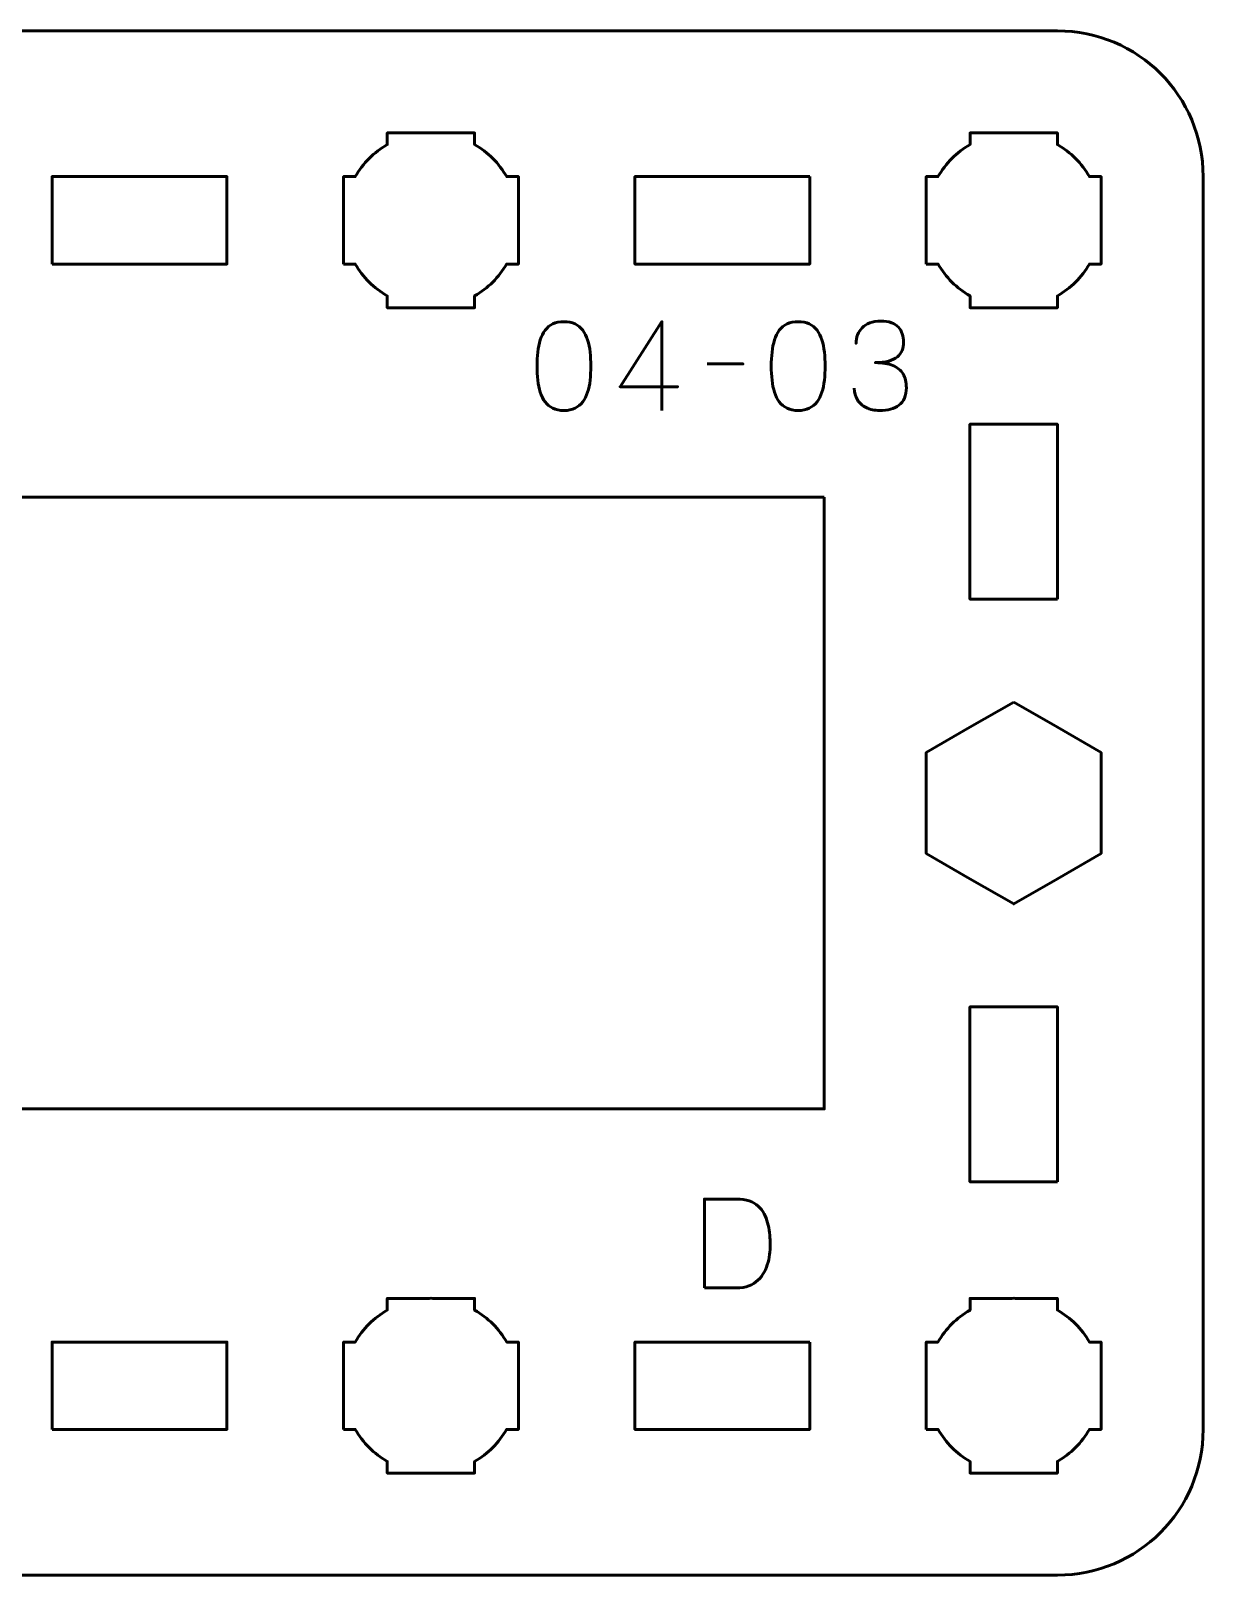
# Model space of a CAD drawing. Header units: centimetres. Extents: x -34.2 to 13.2, y -23.5 to -6.2.
# Drawn here: x 1.13 to 5.15, y -17.5 to -12.2 of the extents above; entities that cross this region are included whole.
import ezdxf

# ---------------------------------------------------------------- set-up
doc = ezdxf.new("R2010")
doc.units = ezdxf.units.CM
doc.header["$MEASUREMENT"] = 0
doc.layers.add('Layer 1', color=7, linetype='Continuous')

msp = doc.modelspace()

# ---------------------------------------------------------------- linework, layer by layer
at = {"layer": 'Layer 1', "lineweight": 53}
for points, knots in [([(5.15007, -17.00009), (5.14999, -17.27715), (4.92692, -17.50003), (4.64997, -17.50003), (4.64997, -17.50003), (1.88338, -17.50003), (1.11676, -17.50003), (-1.64983, -17.50003), (-1.64983, -17.50003), (-1.92683, -17.50003), (-2.14993, -17.27694), (-2.14993, -16.99994), (-2.14993, -16.99994), (-2.14993, -16.99994), (-2.14993, -12.70008), (-2.14993, -12.70008), (-2.14993, -12.70008), (-2.14993, -12.42295), (-1.92683, -12.19999), (-1.64983, -12.19999), (-1.64983, -12.19999), (1.11676, -12.19999), (1.88338, -12.19999), (4.64997, -12.19999), (4.64997, -12.19999), (4.92697, -12.19999), (5.15007, -12.42308), (5.15007, -12.70008), (5.15007, -12.70008), (5.15007, -12.70008), (5.15007, -17.00009), (5.15007, -17.00009)], [0, 0, 0, 0, 0.125, 0.125, 0.125, 0.125, 0.25, 0.25, 0.25, 0.25, 0.375, 0.375, 0.375, 0.375, 0.5, 0.5, 0.5, 0.5, 0.625, 0.625, 0.625, 0.625, 0.75, 0.75, 0.75, 0.75, 0.875, 0.875, 0.875, 0.875, 1, 1, 1, 1]), ([(2.20012, -13.00008), (2.20012, -13.00008), (2.20012, -12.85156), (2.20012, -12.85156), (2.20012, -12.85156), (2.20012, -12.85156), (2.2001, -12.85001), (2.2001, -12.85001), (2.2001, -12.85001), (2.2001, -12.85001), (2.20012, -12.84846), (2.20012, -12.84846), (2.20012, -12.84846), (2.20012, -12.84846), (2.20012, -12.70008), (2.20012, -12.70008), (2.20012, -12.70008), (2.20012, -12.70008), (2.24021, -12.70008), (2.24021, -12.70008), (2.24021, -12.70008), (2.26656, -12.65451), (2.30456, -12.61653), (2.35011, -12.59017), (2.35011, -12.59017), (2.35011, -12.59017), (2.35011, -12.55008), (2.35011, -12.55008), (2.35011, -12.55008), (2.35011, -12.55008), (2.49416, -12.55008), (2.49416, -12.55008), (2.49416, -12.55008), (2.49416, -12.55008), (2.5001, -12.55002), (2.5001, -12.55002), (2.5001, -12.55002), (2.5001, -12.55002), (2.50604, -12.55008), (2.50604, -12.55008), (2.50604, -12.55008), (2.50604, -12.55008), (2.65011, -12.55008), (2.65011, -12.55008), (2.65011, -12.55008), (2.65011, -12.55008), (2.65011, -12.59015), (2.65011, -12.59015), (2.65011, -12.59015), (2.69568, -12.61651), (2.73367, -12.6545), (2.76001, -12.70008), (2.76001, -12.70008), (2.76001, -12.70008), (2.80011, -12.70008), (2.80011, -12.70008), (2.80011, -12.70008), (2.80011, -12.70008), (2.80011, -13.00008), (2.80011, -13.00008), (2.80011, -13.00008), (2.80011, -13.00008), (2.75992, -13.00008), (2.75992, -13.00008), (2.75992, -13.00008), (2.73358, -13.04558), (2.69562, -13.08352), (2.65011, -13.10986), (2.65011, -13.10986), (2.65011, -13.10986), (2.65011, -13.15007), (2.65011, -13.15007), (2.65011, -13.15007), (2.65011, -13.15007), (2.35011, -13.15007), (2.35011, -13.15007), (2.35011, -13.15007), (2.35011, -13.15007), (2.35011, -13.10984), (2.35011, -13.10984), (2.35011, -13.10984), (2.30461, -13.0835), (2.26665, -13.04557), (2.24031, -13.00008), (2.24031, -13.00008), (2.24031, -13.00008), (2.20012, -13.00008), (2.20012, -13.00008)], [0, 0, 0, 0, 0.0454545, 0.0454545, 0.0454545, 0.0454545, 0.0909091, 0.0909091, 0.0909091, 0.0909091, 0.1363636, 0.1363636, 0.1363636, 0.1363636, 0.1818182, 0.1818182, 0.1818182, 0.1818182, 0.2272727, 0.2272727, 0.2272727, 0.2272727, 0.2727273, 0.2727273, 0.2727273, 0.2727273, 0.3181818, 0.3181818, 0.3181818, 0.3181818, 0.3636364, 0.3636364, 0.3636364, 0.3636364, 0.4090909, 0.4090909, 0.4090909, 0.4090909, 0.4545455, 0.4545455, 0.4545455, 0.4545455, 0.5, 0.5, 0.5, 0.5, 0.5454545, 0.5454545, 0.5454545, 0.5454545, 0.5909091, 0.5909091, 0.5909091, 0.5909091, 0.6363636, 0.6363636, 0.6363636, 0.6363636, 0.6818182, 0.6818182, 0.6818182, 0.6818182, 0.7272727, 0.7272727, 0.7272727, 0.7272727, 0.7727273, 0.7727273, 0.7727273, 0.7727273, 0.8181818, 0.8181818, 0.8181818, 0.8181818, 0.8636364, 0.8636364, 0.8636364, 0.8636364, 0.9090909, 0.9090909, 0.9090909, 0.9090909, 0.9545455, 0.9545455, 0.9545455, 0.9545455, 1, 1, 1, 1]), ([(4.20012, -13.00008), (4.20012, -13.00008), (4.20012, -12.85156), (4.20012, -12.85156), (4.20012, -12.85156), (4.20012, -12.85156), (4.2001, -12.85001), (4.2001, -12.85001), (4.2001, -12.85001), (4.2001, -12.85001), (4.20012, -12.84846), (4.20012, -12.84846), (4.20012, -12.84846), (4.20012, -12.84846), (4.20012, -12.70008), (4.20012, -12.70008), (4.20012, -12.70008), (4.20012, -12.70008), (4.24021, -12.70008), (4.24021, -12.70008), (4.24021, -12.70008), (4.26656, -12.65451), (4.30456, -12.61653), (4.35011, -12.59017), (4.35011, -12.59017), (4.35011, -12.59017), (4.35011, -12.55008), (4.35011, -12.55008), (4.35011, -12.55008), (4.35011, -12.55008), (4.49416, -12.55008), (4.49416, -12.55008), (4.49416, -12.55008), (4.49416, -12.55008), (4.5001, -12.55002), (4.5001, -12.55002), (4.5001, -12.55002), (4.5001, -12.55002), (4.50604, -12.55008), (4.50604, -12.55008), (4.50604, -12.55008), (4.50604, -12.55008), (4.65011, -12.55008), (4.65011, -12.55008), (4.65011, -12.55008), (4.65011, -12.55008), (4.65011, -12.59015), (4.65011, -12.59015), (4.65011, -12.59015), (4.69568, -12.61651), (4.73367, -12.6545), (4.76001, -12.70008), (4.76001, -12.70008), (4.76001, -12.70008), (4.80011, -12.70008), (4.80011, -12.70008), (4.80011, -12.70008), (4.80011, -12.70008), (4.80011, -13.00008), (4.80011, -13.00008), (4.80011, -13.00008), (4.80011, -13.00008), (4.75992, -13.00008), (4.75992, -13.00008), (4.75992, -13.00008), (4.73358, -13.04558), (4.69562, -13.08352), (4.65011, -13.10986), (4.65011, -13.10986), (4.65011, -13.10986), (4.65011, -13.15007), (4.65011, -13.15007), (4.65011, -13.15007), (4.65011, -13.15007), (4.35011, -13.15007), (4.35011, -13.15007), (4.35011, -13.15007), (4.35011, -13.15007), (4.35011, -13.10984), (4.35011, -13.10984), (4.35011, -13.10984), (4.30461, -13.0835), (4.26665, -13.04557), (4.24031, -13.00008), (4.24031, -13.00008), (4.24031, -13.00008), (4.20012, -13.00008), (4.20012, -13.00008)], [0, 0, 0, 0, 0.0454545, 0.0454545, 0.0454545, 0.0454545, 0.0909091, 0.0909091, 0.0909091, 0.0909091, 0.1363636, 0.1363636, 0.1363636, 0.1363636, 0.1818182, 0.1818182, 0.1818182, 0.1818182, 0.2272727, 0.2272727, 0.2272727, 0.2272727, 0.2727273, 0.2727273, 0.2727273, 0.2727273, 0.3181818, 0.3181818, 0.3181818, 0.3181818, 0.3636364, 0.3636364, 0.3636364, 0.3636364, 0.4090909, 0.4090909, 0.4090909, 0.4090909, 0.4545455, 0.4545455, 0.4545455, 0.4545455, 0.5, 0.5, 0.5, 0.5, 0.5454545, 0.5454545, 0.5454545, 0.5454545, 0.5909091, 0.5909091, 0.5909091, 0.5909091, 0.6363636, 0.6363636, 0.6363636, 0.6363636, 0.6818182, 0.6818182, 0.6818182, 0.6818182, 0.7272727, 0.7272727, 0.7272727, 0.7272727, 0.7727273, 0.7727273, 0.7727273, 0.7727273, 0.8181818, 0.8181818, 0.8181818, 0.8181818, 0.8636364, 0.8636364, 0.8636364, 0.8636364, 0.9090909, 0.9090909, 0.9090909, 0.9090909, 0.9545455, 0.9545455, 0.9545455, 0.9545455, 1, 1, 1, 1]), ([(1.20012, -13.00008), (1.20012, -13.00008), (1.20012, -12.70008), (1.20012, -12.70008), (1.20012, -12.70008), (1.20012, -12.70008), (1.80011, -12.70008), (1.80011, -12.70008), (1.80011, -12.70008), (1.80011, -12.70008), (1.80011, -13.00008), (1.80011, -13.00008), (1.80011, -13.00008), (1.80011, -13.00008), (1.20012, -13.00008), (1.20012, -13.00008)], [0, 0, 0, 0, 0.25, 0.25, 0.25, 0.25, 0.5, 0.5, 0.5, 0.5, 0.75, 0.75, 0.75, 0.75, 1, 1, 1, 1]), ([(3.80002, -12.70008), (3.80002, -12.70008), (3.80002, -13.00009), (3.80002, -13.00009), (3.80002, -13.00009), (3.80002, -13.00009), (3.20003, -13.00009), (3.20003, -13.00009), (3.20003, -13.00009), (3.20003, -13.00009), (3.20003, -12.70008), (3.20003, -12.70008), (3.20003, -12.70008), (3.20003, -12.70008), (3.80002, -12.70008), (3.80002, -12.70008)], [0, 0, 0, 0, 0.25, 0.25, 0.25, 0.25, 0.5, 0.5, 0.5, 0.5, 0.75, 0.75, 0.75, 0.75, 1, 1, 1, 1]), ([(4.65002, -14.15008), (4.65002, -14.15008), (4.35001, -14.15008), (4.35001, -14.15008), (4.35001, -14.15008), (4.35001, -14.15008), (4.35001, -13.55009), (4.35001, -13.55009), (4.35001, -13.55009), (4.35001, -13.55009), (4.65002, -13.55009), (4.65002, -13.55009), (4.65002, -13.55009), (4.65002, -13.55009), (4.65002, -14.15008), (4.65002, -14.15008)], [0, 0, 0, 0, 0.25, 0.25, 0.25, 0.25, 0.5, 0.5, 0.5, 0.5, 0.75, 0.75, 0.75, 0.75, 1, 1, 1, 1]), ([(3.85007, -13.80002), (3.85007, -15.05018), (3.85007, -14.64982), (3.85007, -15.90001), (3.85007, -15.90001), (1.93303, -15.9), (1.08859, -15.89999), (-0.84993, -15.9), (-0.84993, -15.9), (-0.84993, -15.02283), (-0.84993, -14.67719), (-0.84993, -13.80001), (-0.84993, -13.80001), (1.05155, -13.80001), (1.96024, -13.80002), (3.85007, -13.80002)], [0, 0, 0, 0, 0.25, 0.25, 0.25, 0.25, 0.5, 0.5, 0.5, 0.5, 0.75, 0.75, 0.75, 0.75, 1, 1, 1, 1]), ([(4.50006, -14.50363), (4.50006, -14.50363), (4.65007, -14.59023), (4.65007, -14.59023), (4.65007, -14.59023), (4.65007, -14.59023), (4.80006, -14.67683), (4.80006, -14.67683), (4.80006, -14.67683), (4.80006, -14.67683), (4.80006, -14.85004), (4.80006, -14.85004), (4.80006, -14.85004), (4.80006, -14.85004), (4.80006, -15.02325), (4.80006, -15.02325), (4.80006, -15.02325), (4.80006, -15.02325), (4.65007, -15.10985), (4.65007, -15.10985), (4.65007, -15.10985), (4.65007, -15.10985), (4.50006, -15.19645), (4.50006, -15.19645), (4.50006, -15.19645), (4.50006, -15.19645), (4.35005, -15.10985), (4.35005, -15.10985), (4.35005, -15.10985), (4.35005, -15.10985), (4.20006, -15.02325), (4.20006, -15.02325), (4.20006, -15.02325), (4.20006, -15.02325), (4.20006, -14.85004), (4.20006, -14.85004), (4.20006, -14.85004), (4.20006, -14.85004), (4.20006, -14.67683), (4.20006, -14.67683), (4.20006, -14.67683), (4.20006, -14.67683), (4.35005, -14.59023), (4.35005, -14.59023), (4.35005, -14.59023), (4.35005, -14.59023), (4.50006, -14.50363), (4.50006, -14.50363)], [0, 0, 0, 0, 0.0833333, 0.0833333, 0.0833333, 0.0833333, 0.1666667, 0.1666667, 0.1666667, 0.1666667, 0.25, 0.25, 0.25, 0.25, 0.3333333, 0.3333333, 0.3333333, 0.3333333, 0.4166667, 0.4166667, 0.4166667, 0.4166667, 0.5, 0.5, 0.5, 0.5, 0.5833333, 0.5833333, 0.5833333, 0.5833333, 0.6666667, 0.6666667, 0.6666667, 0.6666667, 0.75, 0.75, 0.75, 0.75, 0.8333333, 0.8333333, 0.8333333, 0.8333333, 0.9166667, 0.9166667, 0.9166667, 0.9166667, 1, 1, 1, 1]), ([(4.65002, -16.15008), (4.65002, -16.15008), (4.35001, -16.15008), (4.35001, -16.15008), (4.35001, -16.15008), (4.35001, -16.15008), (4.35001, -15.55009), (4.35001, -15.55009), (4.35001, -15.55009), (4.35001, -15.55009), (4.65002, -15.55009), (4.65002, -15.55009), (4.65002, -15.55009), (4.65002, -15.55009), (4.65002, -16.15008), (4.65002, -16.15008)], [0, 0, 0, 0, 0.25, 0.25, 0.25, 0.25, 0.5, 0.5, 0.5, 0.5, 0.75, 0.75, 0.75, 0.75, 1, 1, 1, 1]), ([(2.20012, -17.00008), (2.20012, -17.00008), (2.20012, -16.85156), (2.20012, -16.85156), (2.20012, -16.85156), (2.20012, -16.85156), (2.2001, -16.85001), (2.2001, -16.85001), (2.2001, -16.85001), (2.2001, -16.85001), (2.20012, -16.84846), (2.20012, -16.84846), (2.20012, -16.84846), (2.20012, -16.84846), (2.20012, -16.70008), (2.20012, -16.70008), (2.20012, -16.70008), (2.20012, -16.70008), (2.24021, -16.70008), (2.24021, -16.70008), (2.24021, -16.70008), (2.26656, -16.65451), (2.30456, -16.61653), (2.35011, -16.59017), (2.35011, -16.59017), (2.35011, -16.59017), (2.35011, -16.55008), (2.35011, -16.55008), (2.35011, -16.55008), (2.35011, -16.55008), (2.49416, -16.55008), (2.49416, -16.55008), (2.49416, -16.55008), (2.49416, -16.55008), (2.5001, -16.55002), (2.5001, -16.55002), (2.5001, -16.55002), (2.5001, -16.55002), (2.50604, -16.55008), (2.50604, -16.55008), (2.50604, -16.55008), (2.50604, -16.55008), (2.65011, -16.55008), (2.65011, -16.55008), (2.65011, -16.55008), (2.65011, -16.55008), (2.65011, -16.59015), (2.65011, -16.59015), (2.65011, -16.59015), (2.69568, -16.61651), (2.73367, -16.6545), (2.76001, -16.70008), (2.76001, -16.70008), (2.76001, -16.70008), (2.80011, -16.70008), (2.80011, -16.70008), (2.80011, -16.70008), (2.80011, -16.70008), (2.80011, -17.00008), (2.80011, -17.00008), (2.80011, -17.00008), (2.80011, -17.00008), (2.75992, -17.00008), (2.75992, -17.00008), (2.75992, -17.00008), (2.73358, -17.04558), (2.69562, -17.08352), (2.65011, -17.10986), (2.65011, -17.10986), (2.65011, -17.10986), (2.65011, -17.15007), (2.65011, -17.15007), (2.65011, -17.15007), (2.65011, -17.15007), (2.35011, -17.15007), (2.35011, -17.15007), (2.35011, -17.15007), (2.35011, -17.15007), (2.35011, -17.10984), (2.35011, -17.10984), (2.35011, -17.10984), (2.30461, -17.0835), (2.26665, -17.04557), (2.24031, -17.00008), (2.24031, -17.00008), (2.24031, -17.00008), (2.20012, -17.00008), (2.20012, -17.00008)], [0, 0, 0, 0, 0.0454545, 0.0454545, 0.0454545, 0.0454545, 0.0909091, 0.0909091, 0.0909091, 0.0909091, 0.1363636, 0.1363636, 0.1363636, 0.1363636, 0.1818182, 0.1818182, 0.1818182, 0.1818182, 0.2272727, 0.2272727, 0.2272727, 0.2272727, 0.2727273, 0.2727273, 0.2727273, 0.2727273, 0.3181818, 0.3181818, 0.3181818, 0.3181818, 0.3636364, 0.3636364, 0.3636364, 0.3636364, 0.4090909, 0.4090909, 0.4090909, 0.4090909, 0.4545455, 0.4545455, 0.4545455, 0.4545455, 0.5, 0.5, 0.5, 0.5, 0.5454545, 0.5454545, 0.5454545, 0.5454545, 0.5909091, 0.5909091, 0.5909091, 0.5909091, 0.6363636, 0.6363636, 0.6363636, 0.6363636, 0.6818182, 0.6818182, 0.6818182, 0.6818182, 0.7272727, 0.7272727, 0.7272727, 0.7272727, 0.7727273, 0.7727273, 0.7727273, 0.7727273, 0.8181818, 0.8181818, 0.8181818, 0.8181818, 0.8636364, 0.8636364, 0.8636364, 0.8636364, 0.9090909, 0.9090909, 0.9090909, 0.9090909, 0.9545455, 0.9545455, 0.9545455, 0.9545455, 1, 1, 1, 1]), ([(4.20012, -17.00008), (4.20012, -17.00008), (4.20012, -16.85156), (4.20012, -16.85156), (4.20012, -16.85156), (4.20012, -16.85156), (4.2001, -16.85001), (4.2001, -16.85001), (4.2001, -16.85001), (4.2001, -16.85001), (4.20012, -16.84846), (4.20012, -16.84846), (4.20012, -16.84846), (4.20012, -16.84846), (4.20012, -16.70008), (4.20012, -16.70008), (4.20012, -16.70008), (4.20012, -16.70008), (4.24021, -16.70008), (4.24021, -16.70008), (4.24021, -16.70008), (4.26656, -16.65451), (4.30456, -16.61653), (4.35011, -16.59017), (4.35011, -16.59017), (4.35011, -16.59017), (4.35011, -16.55008), (4.35011, -16.55008), (4.35011, -16.55008), (4.35011, -16.55008), (4.49416, -16.55008), (4.49416, -16.55008), (4.49416, -16.55008), (4.49416, -16.55008), (4.5001, -16.55002), (4.5001, -16.55002), (4.5001, -16.55002), (4.5001, -16.55002), (4.50604, -16.55008), (4.50604, -16.55008), (4.50604, -16.55008), (4.50604, -16.55008), (4.65011, -16.55008), (4.65011, -16.55008), (4.65011, -16.55008), (4.65011, -16.55008), (4.65011, -16.59015), (4.65011, -16.59015), (4.65011, -16.59015), (4.69568, -16.61651), (4.73367, -16.6545), (4.76001, -16.70008), (4.76001, -16.70008), (4.76001, -16.70008), (4.80011, -16.70008), (4.80011, -16.70008), (4.80011, -16.70008), (4.80011, -16.70008), (4.80011, -17.00008), (4.80011, -17.00008), (4.80011, -17.00008), (4.80011, -17.00008), (4.75992, -17.00008), (4.75992, -17.00008), (4.75992, -17.00008), (4.73358, -17.04558), (4.69562, -17.08352), (4.65011, -17.10986), (4.65011, -17.10986), (4.65011, -17.10986), (4.65011, -17.15007), (4.65011, -17.15007), (4.65011, -17.15007), (4.65011, -17.15007), (4.35011, -17.15007), (4.35011, -17.15007), (4.35011, -17.15007), (4.35011, -17.15007), (4.35011, -17.10984), (4.35011, -17.10984), (4.35011, -17.10984), (4.30461, -17.0835), (4.26665, -17.04557), (4.24031, -17.00008), (4.24031, -17.00008), (4.24031, -17.00008), (4.20012, -17.00008), (4.20012, -17.00008)], [0, 0, 0, 0, 0.0454545, 0.0454545, 0.0454545, 0.0454545, 0.0909091, 0.0909091, 0.0909091, 0.0909091, 0.1363636, 0.1363636, 0.1363636, 0.1363636, 0.1818182, 0.1818182, 0.1818182, 0.1818182, 0.2272727, 0.2272727, 0.2272727, 0.2272727, 0.2727273, 0.2727273, 0.2727273, 0.2727273, 0.3181818, 0.3181818, 0.3181818, 0.3181818, 0.3636364, 0.3636364, 0.3636364, 0.3636364, 0.4090909, 0.4090909, 0.4090909, 0.4090909, 0.4545455, 0.4545455, 0.4545455, 0.4545455, 0.5, 0.5, 0.5, 0.5, 0.5454545, 0.5454545, 0.5454545, 0.5454545, 0.5909091, 0.5909091, 0.5909091, 0.5909091, 0.6363636, 0.6363636, 0.6363636, 0.6363636, 0.6818182, 0.6818182, 0.6818182, 0.6818182, 0.7272727, 0.7272727, 0.7272727, 0.7272727, 0.7727273, 0.7727273, 0.7727273, 0.7727273, 0.8181818, 0.8181818, 0.8181818, 0.8181818, 0.8636364, 0.8636364, 0.8636364, 0.8636364, 0.9090909, 0.9090909, 0.9090909, 0.9090909, 0.9545455, 0.9545455, 0.9545455, 0.9545455, 1, 1, 1, 1]), ([(1.20012, -17.00008), (1.20012, -17.00008), (1.20012, -16.70008), (1.20012, -16.70008), (1.20012, -16.70008), (1.20012, -16.70008), (1.80011, -16.70008), (1.80011, -16.70008), (1.80011, -16.70008), (1.80011, -16.70008), (1.80011, -17.00008), (1.80011, -17.00008), (1.80011, -17.00008), (1.80011, -17.00008), (1.20012, -17.00008), (1.20012, -17.00008)], [0, 0, 0, 0, 0.25, 0.25, 0.25, 0.25, 0.5, 0.5, 0.5, 0.5, 0.75, 0.75, 0.75, 0.75, 1, 1, 1, 1]), ([(3.80002, -16.70008), (3.80002, -16.70008), (3.80002, -17.00009), (3.80002, -17.00009), (3.80002, -17.00009), (3.80002, -17.00009), (3.20003, -17.00009), (3.20003, -17.00009), (3.20003, -17.00009), (3.20003, -17.00009), (3.20003, -16.70008), (3.20003, -16.70008), (3.20003, -16.70008), (3.20003, -16.70008), (3.80002, -16.70008), (3.80002, -16.70008)], [0, 0, 0, 0, 0.25, 0.25, 0.25, 0.25, 0.5, 0.5, 0.5, 0.5, 0.75, 0.75, 0.75, 0.75, 1, 1, 1, 1])]:
    msp.add_open_spline(points, degree=3, knots=knots, dxfattribs=at)
at = {"layer": 'Layer 1', "color": 5, "lineweight": 53}
for points, knots in [([(3.95299, -13.42623), (3.95306, -13.44147), (3.95659, -13.45473), (3.96357, -13.46623), (3.96357, -13.46623), (3.97056, -13.47766), (3.98051, -13.48662), (3.99349, -13.49304), (3.99349, -13.49304), (4.00647, -13.49946), (4.02206, -13.50271), (4.0402, -13.50285), (4.0402, -13.50285), (4.05381, -13.50285), (4.06616, -13.50144), (4.07738, -13.49848), (4.07738, -13.49848), (4.08853, -13.49551), (4.09812, -13.49093), (4.10624, -13.48465), (4.10624, -13.48465), (4.11435, -13.47837), (4.12056, -13.47025), (4.125, -13.46038), (4.125, -13.46038), (4.12938, -13.45043), (4.13156, -13.4385), (4.13163, -13.42453), (4.13163, -13.42453), (4.13171, -13.40591), (4.1279, -13.39017), (4.12035, -13.3774), (4.12035, -13.3774), (4.1128, -13.36463), (4.10108, -13.35504), (4.08535, -13.34848), (4.08535, -13.34848), (4.06962, -13.34191), (4.04944, -13.3386), (4.02496, -13.3386), (4.02496, -13.3386), (4.04323, -13.33867), (4.05854, -13.33698), (4.07103, -13.33352), (4.07103, -13.33352), (4.08345, -13.33006), (4.09339, -13.32519), (4.10087, -13.31884), (4.10087, -13.31884), (4.10835, -13.31256), (4.11378, -13.30508), (4.11703, -13.29648), (4.11703, -13.29648), (4.12035, -13.28794), (4.12197, -13.27856), (4.1219, -13.26833), (4.1219, -13.26833), (4.12197, -13.25809), (4.12056, -13.24864), (4.11774, -13.23989), (4.11774, -13.23989), (4.11498, -13.23114), (4.11047, -13.22345), (4.10433, -13.21689), (4.10433, -13.21689), (4.09819, -13.21033), (4.09008, -13.20518), (4.08013, -13.20151), (4.08013, -13.20151), (4.07011, -13.19784), (4.0579, -13.19601), (4.04358, -13.19594), (4.04358, -13.19594), (4.02933, -13.19601), (4.01684, -13.19812), (4.00626, -13.20222), (4.00626, -13.20222), (3.9956, -13.20631), (3.98686, -13.21188), (3.9798, -13.21901), (3.9798, -13.21901), (3.97282, -13.22613), (3.96759, -13.23425), (3.96414, -13.24342), (3.96414, -13.24342), (3.96061, -13.25259), (3.95892, -13.26233), (3.95892, -13.27256), (3.95892, -13.27256), (3.95892, -13.26233), (3.96061, -13.25259), (3.96414, -13.24342), (3.96414, -13.24342), (3.96759, -13.23425), (3.97282, -13.22613), (3.9798, -13.21901), (3.9798, -13.21901), (3.98686, -13.21188), (3.9956, -13.20631), (4.00626, -13.20222), (4.00626, -13.20222), (4.01684, -13.19812), (4.02933, -13.19601), (4.04358, -13.19594), (4.04358, -13.19594), (4.0579, -13.19601), (4.07011, -13.19784), (4.08013, -13.20151), (4.08013, -13.20151), (4.09008, -13.20518), (4.09819, -13.21033), (4.10433, -13.21689), (4.10433, -13.21689), (4.11047, -13.22345), (4.11498, -13.23114), (4.11774, -13.23989), (4.11774, -13.23989), (4.12056, -13.24864), (4.12197, -13.25809), (4.1219, -13.26833), (4.1219, -13.26833), (4.12197, -13.27856), (4.12035, -13.28794), (4.11703, -13.29648), (4.11703, -13.29648), (4.11378, -13.30508), (4.10835, -13.31256), (4.10087, -13.31884), (4.10087, -13.31884), (4.09339, -13.32519), (4.08345, -13.33006), (4.07103, -13.33352), (4.07103, -13.33352), (4.05854, -13.33698), (4.04323, -13.33867), (4.02496, -13.3386), (4.02496, -13.3386), (4.04944, -13.3386), (4.06962, -13.34191), (4.08535, -13.34848), (4.08535, -13.34848), (4.10108, -13.35504), (4.1128, -13.36463), (4.12035, -13.3774), (4.12035, -13.3774), (4.1279, -13.39017), (4.13171, -13.40591), (4.13163, -13.42453), (4.13163, -13.42453), (4.13156, -13.4385), (4.12938, -13.45043), (4.125, -13.46038), (4.125, -13.46038), (4.12056, -13.47025), (4.11435, -13.47837), (4.10624, -13.48465), (4.10624, -13.48465), (4.09812, -13.49093), (4.08853, -13.49551), (4.07738, -13.49848), (4.07738, -13.49848), (4.06616, -13.50144), (4.05381, -13.50285), (4.0402, -13.50285), (4.0402, -13.50285), (4.02206, -13.50271), (4.00647, -13.49946), (3.99349, -13.49304), (3.99349, -13.49304), (3.98051, -13.48662), (3.97056, -13.47766), (3.96357, -13.46623), (3.96357, -13.46623), (3.95659, -13.45473), (3.95306, -13.44147), (3.95299, -13.42623)], [0, 0, 0, 0, 0.0227273, 0.0227273, 0.0227273, 0.0227273, 0.0454545, 0.0454545, 0.0454545, 0.0454545, 0.0681818, 0.0681818, 0.0681818, 0.0681818, 0.0909091, 0.0909091, 0.0909091, 0.0909091, 0.1136364, 0.1136364, 0.1136364, 0.1136364, 0.1363636, 0.1363636, 0.1363636, 0.1363636, 0.1590909, 0.1590909, 0.1590909, 0.1590909, 0.1818182, 0.1818182, 0.1818182, 0.1818182, 0.2045455, 0.2045455, 0.2045455, 0.2045455, 0.2272727, 0.2272727, 0.2272727, 0.2272727, 0.25, 0.25, 0.25, 0.25, 0.2727273, 0.2727273, 0.2727273, 0.2727273, 0.2954545, 0.2954545, 0.2954545, 0.2954545, 0.3181818, 0.3181818, 0.3181818, 0.3181818, 0.3409091, 0.3409091, 0.3409091, 0.3409091, 0.3636364, 0.3636364, 0.3636364, 0.3636364, 0.3863636, 0.3863636, 0.3863636, 0.3863636, 0.4090909, 0.4090909, 0.4090909, 0.4090909, 0.4318182, 0.4318182, 0.4318182, 0.4318182, 0.4545455, 0.4545455, 0.4545455, 0.4545455, 0.4772727, 0.4772727, 0.4772727, 0.4772727, 0.5, 0.5, 0.5, 0.5, 0.5227273, 0.5227273, 0.5227273, 0.5227273, 0.5454545, 0.5454545, 0.5454545, 0.5454545, 0.5681818, 0.5681818, 0.5681818, 0.5681818, 0.5909091, 0.5909091, 0.5909091, 0.5909091, 0.6136364, 0.6136364, 0.6136364, 0.6136364, 0.6363636, 0.6363636, 0.6363636, 0.6363636, 0.6590909, 0.6590909, 0.6590909, 0.6590909, 0.6818182, 0.6818182, 0.6818182, 0.6818182, 0.7045455, 0.7045455, 0.7045455, 0.7045455, 0.7272727, 0.7272727, 0.7272727, 0.7272727, 0.75, 0.75, 0.75, 0.75, 0.7727273, 0.7727273, 0.7727273, 0.7727273, 0.7954545, 0.7954545, 0.7954545, 0.7954545, 0.8181818, 0.8181818, 0.8181818, 0.8181818, 0.8409091, 0.8409091, 0.8409091, 0.8409091, 0.8636364, 0.8636364, 0.8636364, 0.8636364, 0.8863636, 0.8863636, 0.8863636, 0.8863636, 0.9090909, 0.9090909, 0.9090909, 0.9090909, 0.9318182, 0.9318182, 0.9318182, 0.9318182, 0.9545455, 0.9545455, 0.9545455, 0.9545455, 0.9772727, 0.9772727, 0.9772727, 0.9772727, 1, 1, 1, 1]), ([(2.95648, -13.50285), (2.97129, -13.50278), (2.98406, -13.50017), (2.99472, -13.49509), (2.99472, -13.49509), (3.0053, -13.49001), (3.01412, -13.48274), (3.02117, -13.4735), (3.02117, -13.4735), (3.02816, -13.46419), (3.03366, -13.45318), (3.03775, -13.44048), (3.03775, -13.44048), (3.04178, -13.42778), (3.04467, -13.41388), (3.04629, -13.39864), (3.04629, -13.39864), (3.04799, -13.3834), (3.04883, -13.36738), (3.04876, -13.35045), (3.04876, -13.35045), (3.04883, -13.33359), (3.04799, -13.31757), (3.04629, -13.3024), (3.04629, -13.3024), (3.04467, -13.28723), (3.04178, -13.27326), (3.03775, -13.26056), (3.03775, -13.26056), (3.03366, -13.24793), (3.02816, -13.23693), (3.02117, -13.22754), (3.02117, -13.22754), (3.01412, -13.21823), (3.0053, -13.21096), (2.99472, -13.20588), (2.99472, -13.20588), (2.98406, -13.20073), (2.97129, -13.19812), (2.95648, -13.19805), (2.95648, -13.19805), (2.94166, -13.19812), (2.92889, -13.20073), (2.91823, -13.20588), (2.91823, -13.20588), (2.90765, -13.21096), (2.89883, -13.21823), (2.89178, -13.22754), (2.89178, -13.22754), (2.88479, -13.23693), (2.87929, -13.24793), (2.8752, -13.26056), (2.8752, -13.26056), (2.87117, -13.27326), (2.86828, -13.28723), (2.86666, -13.3024), (2.86666, -13.3024), (2.86497, -13.31757), (2.86412, -13.33359), (2.86419, -13.35045), (2.86419, -13.35045), (2.86412, -13.36738), (2.86497, -13.3834), (2.86666, -13.39864), (2.86666, -13.39864), (2.86828, -13.41388), (2.87117, -13.42778), (2.8752, -13.44048), (2.8752, -13.44048), (2.87929, -13.45318), (2.88479, -13.46419), (2.89178, -13.4735), (2.89178, -13.4735), (2.89883, -13.48274), (2.90765, -13.49001), (2.91823, -13.49509), (2.91823, -13.49509), (2.92889, -13.50017), (2.94166, -13.50278), (2.95648, -13.50285)], [0, 0, 0, 0, 0.05, 0.05, 0.05, 0.05, 0.1, 0.1, 0.1, 0.1, 0.15, 0.15, 0.15, 0.15, 0.2, 0.2, 0.2, 0.2, 0.25, 0.25, 0.25, 0.25, 0.3, 0.3, 0.3, 0.3, 0.35, 0.35, 0.35, 0.35, 0.4, 0.4, 0.4, 0.4, 0.45, 0.45, 0.45, 0.45, 0.5, 0.5, 0.5, 0.5, 0.55, 0.55, 0.55, 0.55, 0.6, 0.6, 0.6, 0.6, 0.65, 0.65, 0.65, 0.65, 0.7, 0.7, 0.7, 0.7, 0.75, 0.75, 0.75, 0.75, 0.8, 0.8, 0.8, 0.8, 0.85, 0.85, 0.85, 0.85, 0.9, 0.9, 0.9, 0.9, 0.95, 0.95, 0.95, 0.95, 1, 1, 1, 1]), ([(2.95648, -13.50285), (2.97129, -13.50278), (2.98406, -13.50017), (2.99472, -13.49509), (2.99472, -13.49509), (3.0053, -13.49001), (3.01412, -13.48274), (3.02117, -13.4735), (3.02117, -13.4735), (3.02816, -13.46419), (3.03366, -13.45318), (3.03775, -13.44048), (3.03775, -13.44048), (3.04178, -13.42778), (3.04467, -13.41388), (3.04629, -13.39864), (3.04629, -13.39864), (3.04799, -13.3834), (3.04883, -13.36738), (3.04876, -13.35045), (3.04876, -13.35045), (3.04883, -13.33359), (3.04799, -13.31757), (3.04629, -13.3024), (3.04629, -13.3024), (3.04467, -13.28723), (3.04178, -13.27326), (3.03775, -13.26056), (3.03775, -13.26056), (3.03366, -13.24793), (3.02816, -13.23693), (3.02117, -13.22754), (3.02117, -13.22754), (3.01412, -13.21823), (3.0053, -13.21096), (2.99472, -13.20588), (2.99472, -13.20588), (2.98406, -13.20073), (2.97129, -13.19812), (2.95648, -13.19805), (2.95648, -13.19805), (2.94166, -13.19812), (2.92889, -13.20073), (2.91823, -13.20588), (2.91823, -13.20588), (2.90765, -13.21096), (2.89883, -13.21823), (2.89178, -13.22754), (2.89178, -13.22754), (2.88479, -13.23693), (2.87929, -13.24793), (2.8752, -13.26056), (2.8752, -13.26056), (2.87117, -13.27326), (2.86828, -13.28723), (2.86666, -13.3024), (2.86666, -13.3024), (2.86497, -13.31757), (2.86412, -13.33359), (2.86419, -13.35045), (2.86419, -13.35045), (2.86412, -13.36738), (2.86497, -13.3834), (2.86666, -13.39864), (2.86666, -13.39864), (2.86828, -13.41388), (2.87117, -13.42778), (2.8752, -13.44048), (2.8752, -13.44048), (2.87929, -13.45318), (2.88479, -13.46419), (2.89178, -13.4735), (2.89178, -13.4735), (2.89883, -13.48274), (2.90765, -13.49001), (2.91823, -13.49509), (2.91823, -13.49509), (2.92889, -13.50017), (2.94166, -13.50278), (2.95648, -13.50285)], [0, 0, 0, 0, 0.05, 0.05, 0.05, 0.05, 0.1, 0.1, 0.1, 0.1, 0.15, 0.15, 0.15, 0.15, 0.2, 0.2, 0.2, 0.2, 0.25, 0.25, 0.25, 0.25, 0.3, 0.3, 0.3, 0.3, 0.35, 0.35, 0.35, 0.35, 0.4, 0.4, 0.4, 0.4, 0.45, 0.45, 0.45, 0.45, 0.5, 0.5, 0.5, 0.5, 0.55, 0.55, 0.55, 0.55, 0.6, 0.6, 0.6, 0.6, 0.65, 0.65, 0.65, 0.65, 0.7, 0.7, 0.7, 0.7, 0.75, 0.75, 0.75, 0.75, 0.8, 0.8, 0.8, 0.8, 0.85, 0.85, 0.85, 0.85, 0.9, 0.9, 0.9, 0.9, 0.95, 0.95, 0.95, 0.95, 1, 1, 1, 1]), ([(3.29302, -13.50285), (3.29302, -13.50285), (3.29302, -13.19763), (3.29302, -13.19763), (3.29302, -13.19763), (3.29302, -13.19763), (3.14909, -13.42157), (3.14909, -13.42157), (3.14909, -13.42157), (3.14909, -13.42157), (3.34721, -13.42157), (3.34721, -13.42157), (3.34721, -13.42157), (3.34721, -13.42157), (3.14909, -13.42157), (3.14909, -13.42157), (3.14909, -13.42157), (3.14909, -13.42157), (3.29302, -13.19763), (3.29302, -13.19763), (3.29302, -13.19763), (3.29302, -13.19763), (3.29302, -13.50285), (3.29302, -13.50285)], [0, 0, 0, 0, 0.1666667, 0.1666667, 0.1666667, 0.1666667, 0.3333333, 0.3333333, 0.3333333, 0.3333333, 0.5, 0.5, 0.5, 0.5, 0.6666667, 0.6666667, 0.6666667, 0.6666667, 0.8333333, 0.8333333, 0.8333333, 0.8333333, 1, 1, 1, 1]), ([(3.76038, -13.50285), (3.77519, -13.50278), (3.78796, -13.50017), (3.79862, -13.49509), (3.79862, -13.49509), (3.8092, -13.49001), (3.81802, -13.48274), (3.82507, -13.4735), (3.82507, -13.4735), (3.83206, -13.46419), (3.83756, -13.45318), (3.84165, -13.44048), (3.84165, -13.44048), (3.84568, -13.42778), (3.84857, -13.41388), (3.85019, -13.39864), (3.85019, -13.39864), (3.85189, -13.3834), (3.85273, -13.36738), (3.85266, -13.35045), (3.85266, -13.35045), (3.85273, -13.33359), (3.85189, -13.31757), (3.85019, -13.3024), (3.85019, -13.3024), (3.84857, -13.28723), (3.84568, -13.27326), (3.84165, -13.26056), (3.84165, -13.26056), (3.83756, -13.24793), (3.83206, -13.23693), (3.82507, -13.22754), (3.82507, -13.22754), (3.81802, -13.21823), (3.8092, -13.21096), (3.79862, -13.20588), (3.79862, -13.20588), (3.78796, -13.20073), (3.77519, -13.19812), (3.76038, -13.19805), (3.76038, -13.19805), (3.74556, -13.19812), (3.73279, -13.20073), (3.72213, -13.20588), (3.72213, -13.20588), (3.71155, -13.21096), (3.70273, -13.21823), (3.69568, -13.22754), (3.69568, -13.22754), (3.68869, -13.23693), (3.68319, -13.24793), (3.6791, -13.26056), (3.6791, -13.26056), (3.67507, -13.27326), (3.67218, -13.28723), (3.67056, -13.3024), (3.67056, -13.3024), (3.66887, -13.31757), (3.66802, -13.33359), (3.66809, -13.35045), (3.66809, -13.35045), (3.66802, -13.36738), (3.66887, -13.3834), (3.67056, -13.39864), (3.67056, -13.39864), (3.67218, -13.41388), (3.67507, -13.42778), (3.6791, -13.44048), (3.6791, -13.44048), (3.68319, -13.45318), (3.68869, -13.46419), (3.69568, -13.4735), (3.69568, -13.4735), (3.70273, -13.48274), (3.71155, -13.49001), (3.72213, -13.49509), (3.72213, -13.49509), (3.73279, -13.50017), (3.74556, -13.50278), (3.76038, -13.50285)], [0, 0, 0, 0, 0.05, 0.05, 0.05, 0.05, 0.1, 0.1, 0.1, 0.1, 0.15, 0.15, 0.15, 0.15, 0.2, 0.2, 0.2, 0.2, 0.25, 0.25, 0.25, 0.25, 0.3, 0.3, 0.3, 0.3, 0.35, 0.35, 0.35, 0.35, 0.4, 0.4, 0.4, 0.4, 0.45, 0.45, 0.45, 0.45, 0.5, 0.5, 0.5, 0.5, 0.55, 0.55, 0.55, 0.55, 0.6, 0.6, 0.6, 0.6, 0.65, 0.65, 0.65, 0.65, 0.7, 0.7, 0.7, 0.7, 0.75, 0.75, 0.75, 0.75, 0.8, 0.8, 0.8, 0.8, 0.85, 0.85, 0.85, 0.85, 0.9, 0.9, 0.9, 0.9, 0.95, 0.95, 0.95, 0.95, 1, 1, 1, 1]), ([(3.76038, -13.50285), (3.77519, -13.50278), (3.78796, -13.50017), (3.79862, -13.49509), (3.79862, -13.49509), (3.8092, -13.49001), (3.81802, -13.48274), (3.82507, -13.4735), (3.82507, -13.4735), (3.83206, -13.46419), (3.83756, -13.45318), (3.84165, -13.44048), (3.84165, -13.44048), (3.84568, -13.42778), (3.84857, -13.41388), (3.85019, -13.39864), (3.85019, -13.39864), (3.85189, -13.3834), (3.85273, -13.36738), (3.85266, -13.35045), (3.85266, -13.35045), (3.85273, -13.33359), (3.85189, -13.31757), (3.85019, -13.3024), (3.85019, -13.3024), (3.84857, -13.28723), (3.84568, -13.27326), (3.84165, -13.26056), (3.84165, -13.26056), (3.83756, -13.24793), (3.83206, -13.23693), (3.82507, -13.22754), (3.82507, -13.22754), (3.81802, -13.21823), (3.8092, -13.21096), (3.79862, -13.20588), (3.79862, -13.20588), (3.78796, -13.20073), (3.77519, -13.19812), (3.76038, -13.19805), (3.76038, -13.19805), (3.74556, -13.19812), (3.73279, -13.20073), (3.72213, -13.20588), (3.72213, -13.20588), (3.71155, -13.21096), (3.70273, -13.21823), (3.69568, -13.22754), (3.69568, -13.22754), (3.68869, -13.23693), (3.68319, -13.24793), (3.6791, -13.26056), (3.6791, -13.26056), (3.67507, -13.27326), (3.67218, -13.28723), (3.67056, -13.3024), (3.67056, -13.3024), (3.66887, -13.31757), (3.66802, -13.33359), (3.66809, -13.35045), (3.66809, -13.35045), (3.66802, -13.36738), (3.66887, -13.3834), (3.67056, -13.39864), (3.67056, -13.39864), (3.67218, -13.41388), (3.67507, -13.42778), (3.6791, -13.44048), (3.6791, -13.44048), (3.68319, -13.45318), (3.68869, -13.46419), (3.69568, -13.4735), (3.69568, -13.4735), (3.70273, -13.48274), (3.71155, -13.49001), (3.72213, -13.49509), (3.72213, -13.49509), (3.73279, -13.50017), (3.74556, -13.50278), (3.76038, -13.50285)], [0, 0, 0, 0, 0.05, 0.05, 0.05, 0.05, 0.1, 0.1, 0.1, 0.1, 0.15, 0.15, 0.15, 0.15, 0.2, 0.2, 0.2, 0.2, 0.25, 0.25, 0.25, 0.25, 0.3, 0.3, 0.3, 0.3, 0.35, 0.35, 0.35, 0.35, 0.4, 0.4, 0.4, 0.4, 0.45, 0.45, 0.45, 0.45, 0.5, 0.5, 0.5, 0.5, 0.55, 0.55, 0.55, 0.55, 0.6, 0.6, 0.6, 0.6, 0.65, 0.65, 0.65, 0.65, 0.7, 0.7, 0.7, 0.7, 0.75, 0.75, 0.75, 0.75, 0.8, 0.8, 0.8, 0.8, 0.85, 0.85, 0.85, 0.85, 0.9, 0.9, 0.9, 0.9, 0.95, 0.95, 0.95, 0.95, 1, 1, 1, 1]), ([(3.44796, -13.34325), (3.44796, -13.34325), (3.57115, -13.34325), (3.57115, -13.34325), (3.57115, -13.34325), (3.57115, -13.34325), (3.44796, -13.34325), (3.44796, -13.34325)], [0, 0, 0, 0, 0.5, 0.5, 0.5, 0.5, 1, 1, 1, 1]), ([(3.43869, -16.51452), (3.43869, -16.51452), (3.43869, -16.2093), (3.43869, -16.2093), (3.43869, -16.2093), (3.43869, -16.2093), (3.54876, -16.2093), (3.54876, -16.2093), (3.54876, -16.2093), (3.56548, -16.20937), (3.57994, -16.21156), (3.59215, -16.21586), (3.59215, -16.21586), (3.60428, -16.22016), (3.61458, -16.22609), (3.62291, -16.23357), (3.62291, -16.23357), (3.6313, -16.24112), (3.63808, -16.2498), (3.64337, -16.25953), (3.64337, -16.25953), (3.64866, -16.26934), (3.65275, -16.27978), (3.65565, -16.29086), (3.65565, -16.29086), (3.65854, -16.30187), (3.66058, -16.31309), (3.66185, -16.32444), (3.66185, -16.32444), (3.66312, -16.3358), (3.66397, -16.34681), (3.66432, -16.35746), (3.66432, -16.35746), (3.66482, -16.36812), (3.66447, -16.37934), (3.66334, -16.39112), (3.66334, -16.39112), (3.66221, -16.4029), (3.66009, -16.41468), (3.65692, -16.4264), (3.65692, -16.4264), (3.65381, -16.43811), (3.64937, -16.44926), (3.64365, -16.45977), (3.64365, -16.45977), (3.63801, -16.47035), (3.63081, -16.47974), (3.6222, -16.48792), (3.6222, -16.48792), (3.61352, -16.49611), (3.60315, -16.5026), (3.59102, -16.50732), (3.59102, -16.50732), (3.57888, -16.51205), (3.56477, -16.51445), (3.54876, -16.51452), (3.54876, -16.51452), (3.54876, -16.51452), (3.43869, -16.51452), (3.43869, -16.51452)], [0, 0, 0, 0, 0.0666667, 0.0666667, 0.0666667, 0.0666667, 0.1333333, 0.1333333, 0.1333333, 0.1333333, 0.2, 0.2, 0.2, 0.2, 0.2666667, 0.2666667, 0.2666667, 0.2666667, 0.3333333, 0.3333333, 0.3333333, 0.3333333, 0.4, 0.4, 0.4, 0.4, 0.4666667, 0.4666667, 0.4666667, 0.4666667, 0.5333333, 0.5333333, 0.5333333, 0.5333333, 0.6, 0.6, 0.6, 0.6, 0.6666667, 0.6666667, 0.6666667, 0.6666667, 0.7333333, 0.7333333, 0.7333333, 0.7333333, 0.8, 0.8, 0.8, 0.8, 0.8666667, 0.8666667, 0.8666667, 0.8666667, 0.9333333, 0.9333333, 0.9333333, 0.9333333, 1, 1, 1, 1]), ([(3.43869, -16.51452), (3.43869, -16.51452), (3.43869, -16.2093), (3.43869, -16.2093), (3.43869, -16.2093), (3.43869, -16.2093), (3.54876, -16.2093), (3.54876, -16.2093), (3.54876, -16.2093), (3.56548, -16.20937), (3.57994, -16.21156), (3.59215, -16.21586), (3.59215, -16.21586), (3.60428, -16.22016), (3.61458, -16.22609), (3.62291, -16.23357), (3.62291, -16.23357), (3.6313, -16.24112), (3.63808, -16.2498), (3.64337, -16.25953), (3.64337, -16.25953), (3.64866, -16.26934), (3.65275, -16.27978), (3.65565, -16.29086), (3.65565, -16.29086), (3.65854, -16.30187), (3.66058, -16.31309), (3.66185, -16.32444), (3.66185, -16.32444), (3.66312, -16.3358), (3.66397, -16.34681), (3.66432, -16.35746), (3.66432, -16.35746), (3.66482, -16.36812), (3.66447, -16.37934), (3.66334, -16.39112), (3.66334, -16.39112), (3.66221, -16.4029), (3.66009, -16.41468), (3.65692, -16.4264), (3.65692, -16.4264), (3.65381, -16.43811), (3.64937, -16.44926), (3.64365, -16.45977), (3.64365, -16.45977), (3.63801, -16.47035), (3.63081, -16.47974), (3.6222, -16.48792), (3.6222, -16.48792), (3.61352, -16.49611), (3.60315, -16.5026), (3.59102, -16.50732), (3.59102, -16.50732), (3.57888, -16.51205), (3.56477, -16.51445), (3.54876, -16.51452), (3.54876, -16.51452), (3.54876, -16.51452), (3.43869, -16.51452), (3.43869, -16.51452)], [0, 0, 0, 0, 0.0666667, 0.0666667, 0.0666667, 0.0666667, 0.1333333, 0.1333333, 0.1333333, 0.1333333, 0.2, 0.2, 0.2, 0.2, 0.2666667, 0.2666667, 0.2666667, 0.2666667, 0.3333333, 0.3333333, 0.3333333, 0.3333333, 0.4, 0.4, 0.4, 0.4, 0.4666667, 0.4666667, 0.4666667, 0.4666667, 0.5333333, 0.5333333, 0.5333333, 0.5333333, 0.6, 0.6, 0.6, 0.6, 0.6666667, 0.6666667, 0.6666667, 0.6666667, 0.7333333, 0.7333333, 0.7333333, 0.7333333, 0.8, 0.8, 0.8, 0.8, 0.8666667, 0.8666667, 0.8666667, 0.8666667, 0.9333333, 0.9333333, 0.9333333, 0.9333333, 1, 1, 1, 1])]:
    msp.add_open_spline(points, degree=3, knots=knots, dxfattribs=at)

doc.saveas('drawing.dxf')
